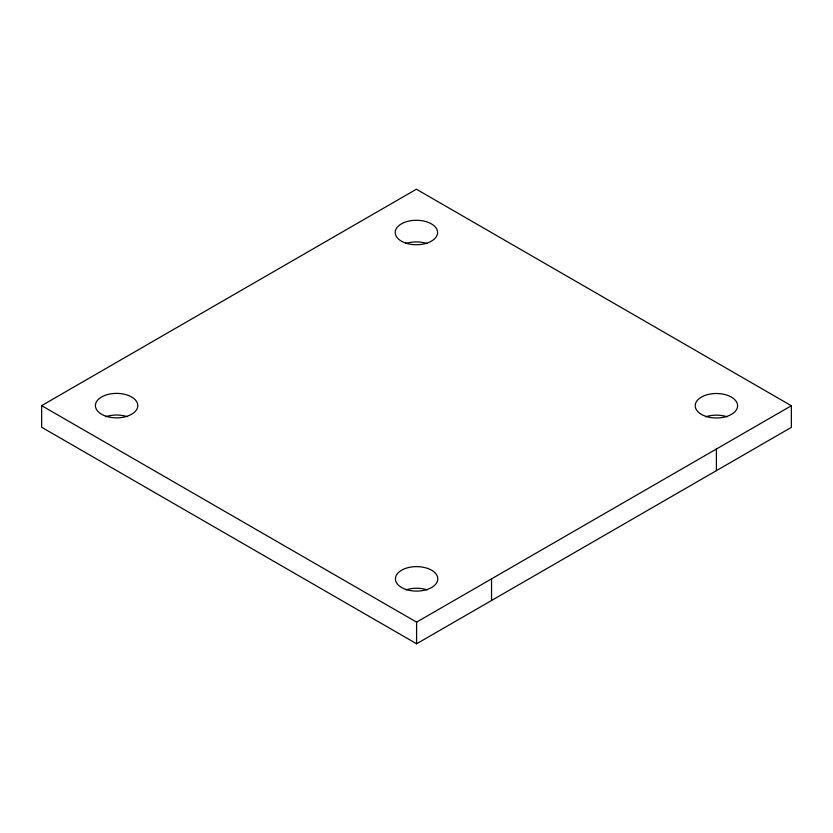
<?xml version="1.0" encoding="UTF-8"?>
<svg xmlns="http://www.w3.org/2000/svg" width="833" height="833" viewBox="0 0 833 833"><rect width="100%" height="100%" fill="white"/><g stroke="black" fill="none" stroke-linecap="round" stroke-linejoin="round"><path stroke-width="1.25" d="M41.65 405.629L416.396 189.226L791.35 405.744L791.35 427.371L416.604 643.774L41.65 427.256L41.65 405.629L416.594 622.136L416.604 643.774M416.594 622.136L791.35 405.744M716.401 449.018L716.401 470.655M491.543 578.862L491.553 600.489M406.015 589.889A21.2 12.245 0 0 1 427.204 589.889M705.811 416.781A21.2 12.245 0 0 1 727.011 416.781M105.999 416.656A21.2 12.245 0 0 1 127.199 416.656M405.796 243.538A21.2 12.245 0 0 1 426.996 243.538M705.801 416.344A21.2 12.245 0 0 0 737.601 405.744A21.2 12.245 0 0 0 705.811 395.144A21.2 12.245 0 0 0 705.801 416.344M406.004 589.462A21.2 12.245 0 0 0 437.804 578.862A21.2 12.245 0 0 0 406.004 568.262A21.2 12.245 0 0 0 406.004 589.462M105.989 416.219A21.2 12.245 0 0 0 137.789 405.619A21.2 12.245 0 0 0 105.999 395.019A21.2 12.245 0 0 0 105.989 416.219M405.796 243.111A21.2 12.245 0 0 0 437.585 232.501A21.2 12.245 0 0 0 405.796 221.911A21.2 12.245 0 0 0 405.796 243.111"/></g></svg>
